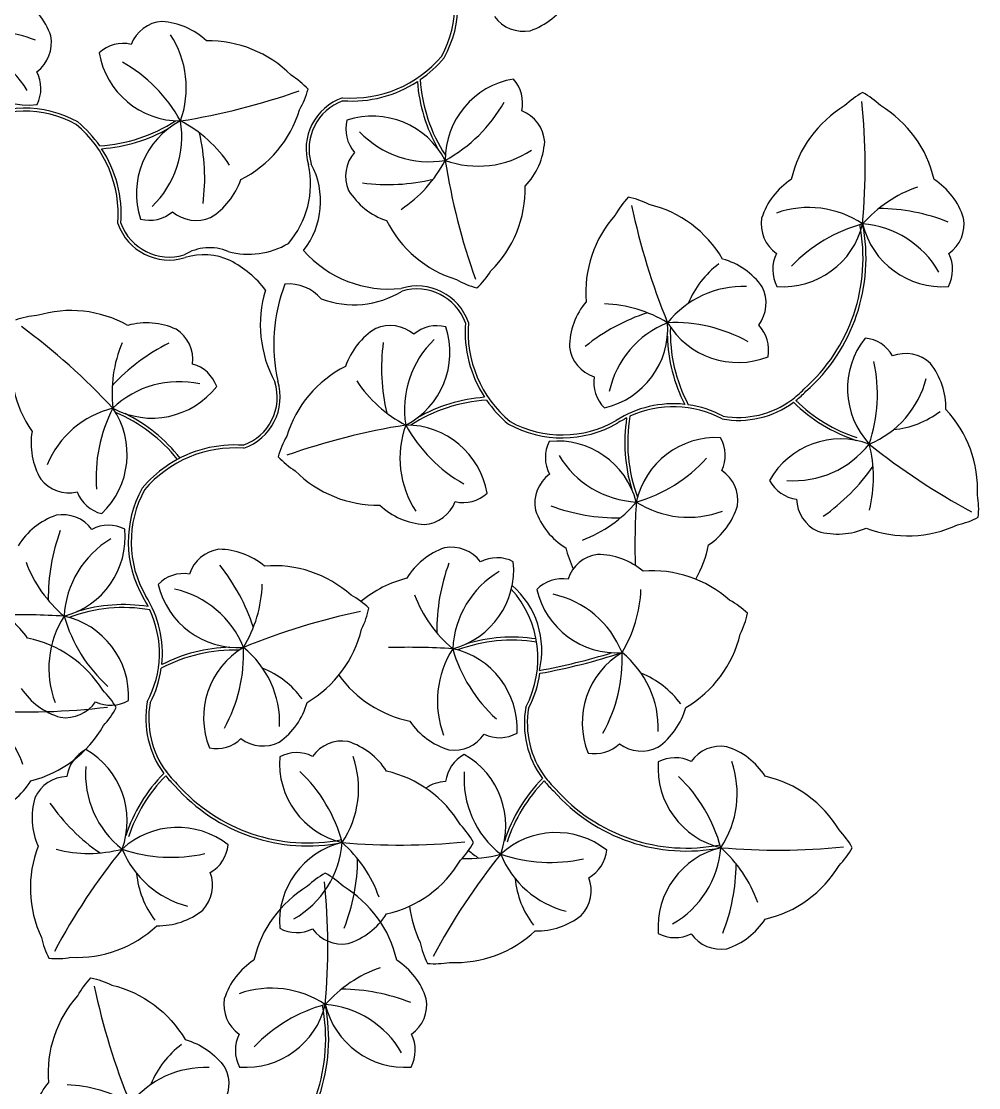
# Model space of a CAD drawing. Header units: millimetres. Extents: x 234.09 to 238.61, y 162.01 to 166.57.
# Drawn here: x 237.86 to 238.345, y 164.522 to 165.063 of the extents above; entities that cross this region are included whole.
import ezdxf

# ---------------------------------------------------------------- set-up
doc = ezdxf.new("R2010")
doc.units = ezdxf.units.MM
doc.layers.add('62', color=62, linetype='Continuous')
doc.layers.add('63', color=63, linetype='Continuous')

msp = doc.modelspace()

# ---------------------------------------------------------------- linework, layer by layer
at = {"layer": '62'}
for points in [[(237.8607145497392, 164.686270349515, 0.1274929847015296), (237.8413957145057, 164.7135949573432, 0.2362675754579557), (237.8459880330607, 164.7573876575251)], [(237.8830879532292, 164.5239361163887, -0.1274929847015296), (237.9151527738401, 164.5143601638545, -0.2362675754579557), (237.9551828334428, 164.5327036724374)]]:
    msp.add_lwpolyline(points, format="xyb", dxfattribs=at)
for centre, radius, start, end in [((237.8329923599503, 164.9611025662629), 0.09851168294050958, 69.72191682525467, 90.69785499163362), ((237.8943896617517, 165.0293056584961), 0.04919300188623967, 340.107536950255, 33.28096716578892), ((237.8211091282258, 165.0029365296294), 0.04871275869616398, 30.89633944197309, 86.90889645621147), ((237.8732990796177, 164.9755669607201), 0.07684296062908741, 28.78393014342349, 60.4870567993345), ((237.887922124045, 165.3462627095099), 0.3378349985610916, 278.9787596763568, 289.5383688515973), ((238.0379001361944, 165.0599105563542), 0.07684296062908741, 298.7839301434235, 330.4870567993345), ((237.9500279317423, 164.9894066131631), 0.3378349985610916, 355.0591473654083, 5.618756540649965), ((237.8948264570323, 165.0787947506753), 0.07903334362737476, 273.5333958323698, 303.1580830446405), ((237.8926153969138, 165.004452415046), 0.04871275869618721, 313.5770299424074, 9.589586956609368), ((237.9098269855303, 164.9534306874133), 0.06668626906901401, 33.41024721432657, 62.472698931463), ((237.8544103997255, 164.9836757483981), 0.09851168294050958, 352.4026073255845, 13.37854549196543), ((238.0667855905203, 165.0405942390581), 0.04871275869615782, 223.577029942371, 279.5895869566177), ((238.0157638628876, 165.0233826504415), 0.06668626906891936, 303.4102472143364, 332.4726989314617), ((238.0916388339704, 165.0388199742201), 0.04919300188627976, 250.1075369502719, 303.2809671658032), ((238.4085958849842, 165.0452875119269), 0.3378349985610916, 188.9787596763568, 199.5383688515973), ((238.0460089238723, 165.0787992362464), 0.09851168294050958, 262.4026073255844, 283.3785454919654), ((238.3365935653397, 164.9161684300705), 0.06668626906895037, 109.4906349033997, 138.5530866205306), ((238.5001589616515, 165.0386223123464), 0.3378349985610916, 191.7751871758342, 202.3347963510768), ((238.2592331165753, 164.9194369418495), 0.04919300188627217, 56.18792463929884, 109.3613548548093), ((238.2939056441926, 164.8696549579964), 0.09851168294050958, 68.4829950146365, 89.45893318101591), ((238.3063201773694, 164.8860383041649), 0.07684296062905625, 104.8643178324921, 136.5674444884066), ((238.2829297068306, 164.9117360759258), 0.04871275869619318, 29.65741763141721, 85.66997464564042), ((238.2414724296063, 164.9024067748813), 0.04673949724682165, 126.3929934070295, 157.9324076326494), ((238.2260098607283, 164.8794184440067), 0.04919300188627973, 88.03258886165922, 141.2060190771595), ((238.1531640444603, 164.8531732681734), 0.06668626906894479, 58.84085709594837, 87.9033088130768), ((238.2078046633358, 164.8215478912564), 0.09851168294050958, 107.9350105354682, 128.9109487018482), ((237.6591090993646, 164.6366655044461), 0.3378349985610916, 42.96179397957872, 53.52140315482144), ((238.2056989660382, 164.8649858668774), 0.04871275869618066, 111.7239690708623, 167.7365260850744), ((238.1910601864898, 164.8334708590425), 0.076842960629091, 60.82649922805523, 92.52962588396014), ((238.1029274145324, 164.8664240454515), 0.04871275869624898, 133.5770299423382, 189.5895869565516), ((237.9726029713958, 164.8744015192611), 0.06668626906900431, 157.3932815175711, 186.4557332346854), ((237.9784986288149, 164.8115445155158), 0.09851168294050958, 116.3856416288075, 137.3615797951887), ((238.1411324117206, 164.8872007120995), 0.09851168294050958, 172.4026073255844, 193.3785454919654), ((238.2172604593545, 164.8736991079624), 0.07684296062908791, 341.016925456135, 12.72005211205542), ((237.9399159684126, 164.8316111545826), 0.04871275869617767, 77.56006424554786, 133.5726212597768), ((238.0857158259157, 164.9174457730842), 0.06668626906886028, 213.4102472143259, 242.4726989314772), ((238.2712255128251, 164.8942035781415), 0.04919300188621652, 292.3405322629463, 345.5139624784825), ((237.91831586076, 164.8191907248357), 0.04919300188626879, 104.090571253495, 157.2640014690002), ((237.9746646824159, 164.8317394535123), 0.07684296062905768, 152.7669644466402, 184.4700911025495), ((238.2976520353283, 164.9025218292258), 0.04673949724682165, 275.6141437074519, 307.1535579330734), ((238.1076206874011, 164.5246137509877), 0.3378349985610916, 98.97875967635682, 109.5383688515973), ((238.1011531496944, 164.8415708020015), 0.04919300188623967, 160.107536950255, 213.2809671657889), ((238.1222437318284, 164.8953094997775), 0.07684296062901268, 208.7839301434541, 240.4870567993742), ((238.2516311658879, 164.8788122398695), 0.04871275869620136, 265.8100252549788, 321.8225822692037), ((238.5015589694966, 165.1120340167152), 0.3378349985610916, 231.2117549890257, 241.7713641642675), ((238.2254224976683, 164.8317743701953), 0.06668626906894311, 345.6432425269483, 14.70569424407524), ((238.1744336832203, 164.8679399308683), 0.04871275869622246, 210.8963394419904, 266.9088964562141), ((238.1504930543361, 164.8931259562421), 0.07684296062907148, 286.1032396430985, 317.8063662990045), ((238.210568377606, 164.8931349178901), 0.09851168294050958, 304.6356026382531, 325.6115408046333), ((238.1625504514959, 164.9097738942347), 0.09851168294050958, 249.7219168252547, 270.6978549916336), ((238.1208782044076, 164.8623483154944), 0.06668626906901888, 290.7295567140096, 319.7920084311262), ((238.5089369943512, 164.7974854132407), 0.3378349985610916, 176.2980691760258, 181.7574366465156), ((238.1982912387234, 164.8607532229206), 0.04919300188630217, 237.4268464498621, 290.600276665338), ((237.972107069709, 164.770659184476), 0.09851168294050958, 159.7219168252547, 180.6978549916336), ((237.9302731063426, 164.7587759527516), 0.04871275869620777, 120.8963394420591, 176.9088964562669), ((237.9246814909685, 164.8123314315642), 0.06668626906889925, 200.7295567140484, 229.7920084311864), ((237.8838810667307, 164.7254049726361), 0.09851168294050958, 17.93501053546825, 38.91094870184818), ((238.1691533508048, 164.7541618640235), 0.09851168294050958, 159.7219168252547, 180.6978549916336), ((238.1273193874385, 164.742278632299), 0.04871275869624435, 120.8963394420334, 176.9088964562196), ((237.9155064436477, 164.7800455915116), 0.06668626906894479, 328.8408570959484, 357.9033088130768), ((237.9273190423517, 164.7275106699336), 0.04871275869622231, 21.72396907086233, 77.73652608508502), ((238.1217277720644, 164.7958341111117), 0.06668626906893912, 200.7295567140355, 229.7920084311585), ((238.1193183232009, 164.7249173960716), 0.04871275869622231, 21.72396907086233, 77.73652608508502), ((238.1075057244969, 164.7774523176496), 0.06668626906894479, 328.8408570959484, 357.9033088130768), ((237.859818588715, 164.4242726416206), 0.3378349985610916, 86.2980691760258, 91.81338164182486), ((237.9230863983949, 164.7349183972485), 0.0491930018863381, 147.4268464498889, 200.6002766653669), ((237.9554591317163, 164.7827165816358), 0.07684296062903051, 196.1032396431073, 227.806366299028), ((238.1009554878207, 164.4330506743204), 0.3378349985610916, 101.7751871758341, 112.3347963510767), ((237.8958040345169, 164.742149449482), 0.07684296062900771, 330.8264992280675, 2.529625883994676), ((237.941751619481, 164.7071997752436), 0.04919300188621979, 358.0325888616558, 51.20601907716706), ((238.0568648698109, 164.4077753211681), 0.3378349985610916, 86.2980691760258, 91.81338164182486), ((238.1201326794907, 164.7184210767961), 0.04919300188625626, 147.4268464499458, 200.6002766654484), ((238.1525054128122, 164.7662192611833), 0.07684296062905416, 196.1032396431685, 227.8063662990943), ((238.087803315366, 164.7395561756201), 0.07684296062904841, 330.8264992280398, 2.529625883961516), ((238.1337509003302, 164.7046065013816), 0.04919300188625302, 358.0325888616575, 51.20601907719816), ((237.9647399503556, 164.6917372063656), 0.04673949724682165, 36.39299340702951, 67.9324076326494), ((238.1567392312048, 164.6891439325036), 0.04673949724682165, 36.39299340702951, 67.9324076326494), ((237.8632083478101, 165.0507250439287), 0.3378349985610916, 266.2980691760258, 276.8576783512663), ((237.9817701173238, 164.6739765193965), 0.04919300188627217, 326.1879246392988, 19.36135485480936), ((237.9411454153438, 164.681578470084), 0.04871275869615573, 175.8100252550252, 231.8225822692741), ((238.173769398173, 164.6713832455345), 0.04919300188627217, 326.1879246392988, 19.36135485480936), ((237.9483714796392, 164.6268894586024), 0.07684296062905625, 14.86431783249209, 46.5674444884066), ((238.133144696193, 164.678985196222), 0.04871275869615573, 175.8100252550252, 231.8225822692741), ((238.1403707604884, 164.6242961847404), 0.07684296062905625, 14.86431783249209, 46.5674444884066), ((237.9554680933644, 164.7226412583658), 0.09851168294050958, 214.6356026382531, 235.6115408046333), ((237.9740692514001, 164.6502799291412), 0.04871275869619318, 299.6574176314172, 355.6699746456404), ((238.0517397886374, 164.9831817042295), 0.3378349985610916, 265.0591473654083, 275.6187565406499), ((237.9785016055448, 164.5966160706322), 0.06668626906895037, 19.49063490339967, 48.55308662053061), ((238.1743671921895, 164.4316506664753), 0.3378349985610916, 141.2117549890257, 151.7713641642675), ((237.8941075456695, 164.7077871383035), 0.06668626906892196, 255.6432425270193, 284.7056942441554), ((237.9565367536159, 164.6619841231467), 0.04919300188623974, 202.3405322628815, 255.5139624784344), ((237.9360322834367, 164.7159491766173), 0.07684296062902116, 251.0169254560843, 282.7200521120004), ((238.1474673742135, 164.7200479845038), 0.09851168294050958, 231.929497664826, 235.6115408046333), ((238.1660685322493, 164.6476866552792), 0.04871275869619318, 299.6574176314172, 355.6699746456404), ((238.2437390694866, 164.9805884303676), 0.3378349985610916, 265.0591473654083, 275.6187565406499), ((238.170500886394, 164.5940227967702), 0.06668626906895037, 19.49063490339967, 48.55308662053061), ((237.9319881334707, 164.6393039917792), 0.09851168294050958, 338.4829950146366, 359.4589331810159), ((238.3663664730386, 164.4290573926133), 0.3378349985610916, 141.2117549890257, 151.7713641642675), ((238.0861068265188, 164.7051938644415), 0.066686269068886, 267.7984198559365, 284.705694244049), ((238.1280315642858, 164.7133559027554), 0.07684296062910179, 251.016925456105, 282.7200521120174), ((238.148536034465, 164.6593908492847), 0.04919300188621652, 202.3405322629463, 255.5139624784825), ((238.1239874143199, 164.6367107179173), 0.09851168294050958, 338.4829950146366, 359.4589331810159), ((237.9648550047001, 164.6355576006436), 0.04673949724682165, 185.6141437074519, 217.1535579330734), ((237.6775120568212, 164.5935278382148), 0.3378349985610916, 355.0591473654083, 5.618756540649965), ((238.1568542855493, 164.6329643267816), 0.04673949724682165, 185.6141437074519, 217.1535579330734), ((238.0640776904186, 164.5202896551222), 0.06668626906895037, 109.4906349033997, 138.5530866205306), ((238.2276430867304, 164.6427435373981), 0.3378349985610916, 191.7751871758342, 202.3347963510768), ((237.9867172416543, 164.5235581669012), 0.04919300188627217, 56.18792463929884, 109.3613548548093), ((238.0213897692715, 164.4737761830481), 0.09851168294050958, 68.4829950146365, 89.45893318101591), ((238.0338043024484, 164.4901595292166), 0.07684296062905625, 104.8643178324921, 136.5674444884066), ((238.0104138319096, 164.5158573009775), 0.04871275869619318, 29.65741763141721, 85.66997464564042), ((237.9689565546852, 164.506527999933), 0.04673949724682165, 126.3929934070295, 157.9324076326494)]:
    msp.add_arc(centre, radius, start, end, dxfattribs=at)
at = {"layer": '63'}
msp.add_line((237.9347363825362, 164.838330791044), (237.933297990148, 164.8373641309628), dxfattribs=at)
for points in [[(237.8413957145057, 164.7135949573432, 0.3676186712618786), (237.8106448535723, 164.6694539233753, 0.2440085978882282), (237.8273445708836, 164.6695583431814, 0.2877279527483541), (237.8455025248056, 164.6624492849197, 0.1746003466680678), (237.8646736425223, 164.6778673991199, 0.205225800050215), (237.9015762823027, 164.705894356092, 0.06885127168783278), (237.9080202682142, 164.7150358222815, 0.06885127168783267), (237.901187093867, 164.7238901481658, 0.2052258000502149), (237.8631072666734, 164.7502954866558, 0.1746003466680678), (237.8432875015637, 164.7648703592453, 0.2877279527483541), (237.8254538713382, 164.7569829241122, 0.2440085978882826), (237.8087652536324, 164.756365266567, 0.3676186712618786)], [(238.0503142193126, 164.5869310190733, 0.2052258000502149), (238.0230917076747, 164.6244310190733, 0.06885127168783278), (238.0140917076747, 164.6310711514908, 0.06885127168783267), (238.0050917076746, 164.6244310190733, 0.2052258000502149), (237.9778691960369, 164.5869310190733, 0.1746003466680678), (237.9628691960368, 164.5674310190733, 0.2877279527483541), (237.9703691960368, 164.5494310190733, 0.2440085978882826), (237.9706258749111, 164.5327329479952, 0.3676186712618786), (238.0140917076747, 164.5644310190733, 0.3676186712618786), (238.0575575404383, 164.5327329479952, 0.2440085978882282), (238.0578142193126, 164.5494310190733, 0.2877279527483539), (238.0653142193125, 164.5674310190733, 0.1746003466680678)], [(237.9151527738401, 164.5143601638545, -0.3676186712618786), (237.8831503686176, 164.4711179115094, -0.2440085978882282), (237.87791370705, 164.4869756805012, -0.2877279527483541), (237.8653757488997, 164.5019105258444, -0.1746003466680678), (237.8738604993409, 164.5250029274075, -0.205225800050215), (237.8886279309249, 164.5689260204713, -0.06885127168783278), (237.8952313776272, 164.5779529717933, -0.06885127168783267), (237.9058048257085, 164.5743069391282, -0.2052258000502149), (237.9429927516966, 164.5466596372604, -0.1746003466680678), (237.963136159228, 164.5325354334591, -0.2877279527483541), (237.9613600383919, 164.5131164892351, -0.2440085978882826), (237.9661068170688, 164.4971052571161, -0.3676186712618786)]]:
    msp.add_lwpolyline(points, format="xyb", close=True, dxfattribs=at)
for points in [[(237.9779487291852, 164.4750811401098, 0.04624384672955976), (237.9842443929291, 164.4806400053678, 0.2672712957735715), (238.0126200640107, 164.5641407348568, 0.2672712957735715)], [(237.9802212719525, 164.4749236318796, 0.03657829356328011), (237.9852877234174, 164.4795600018368, 0.2670599533769032), (238.0140917076747, 164.5644310190733)]]:
    msp.add_lwpolyline(points, format="xyb", dxfattribs=at)
for centre, radius, start, end in [((238.0249339082169, 165.0718671021896), 0.05495023318510808, 331.2505289221808, 29.93409064452859), ((238.0249339082169, 165.0718671021896), 0.05645023318512138, 331.1009227958392, 29.96947227239425), ((237.840559340451, 165.0438674913353), 0.03629978886312794, 18.99946188407377, 58.6155657947866), ((238.1062006668095, 165.0926502955209), 0.03629978886314181, 288.9994618841374, 328.6155657948216), ((237.9326560501063, 165.0447166362259), 0.01834576168808209, 94.43546491050948, 158.6434896075758), ((237.9288056584018, 165.0267891987947), 0.03629978886323217, 46.5429683267197, 86.15907223737946), ((238.1146049463346, 165.0763534671549), 0.01834576168808248, 216.5150445140114, 280.7230692111204), ((237.856856168817, 165.0522717708603), 0.01834576168810785, 306.5150445141184, 10.72306921109567), ((237.9116076055014, 165.0337071123838), 0.0181288362327472, 77.37487678020702, 132.2256839783014), ((237.9549408784956, 164.994324003902), 0.0588264562662386, 44.74736984214765, 91.13753502806298), ((237.863892473158, 165.0621644373521), 0.0415284717227838, 194.7682532553389, 275.5057339560016), ((237.9403645828513, 165.0540949597443), 0.04152847172279738, 189.6528001655305, 270.3902808662398), ((238.0274872549843, 165.0836781712531), 0.05953032108194423, 265.5283535265981, 320.0305030975591), ((238.0274872549844, 165.083678171253), 0.06103032108187562, 304.7162785250117, 320.1687403395076), ((237.8517336832001, 165.0290767977709), 0.01812883623271466, 332.9328501430944, 27.7836573411654), ((237.9752289551074, 165.0010521040973), 0.04080332970704598, 42.46189721379722, 58.21658271743839), ((238.0274872549843, 165.0836781712531), 0.06103032108195906, 265.8294736357827, 303.0892376087692), ((238.1411279261496, 165.0383831789396), 0.08053334362735853, 184.1567656920319, 209.7618686046476), ((238.1411279261496, 165.0383831789395), 0.07903334362737476, 183.5333958323698, 213.1580830446404), ((238.1164281352186, 164.9928450531206), 0.04152847172275535, 99.65280016554038, 180.3902808662399), ((238.0960402878581, 165.0216020304704), 0.01812883623269628, 347.3748767803091, 42.22568397849179), ((237.9658489675942, 165.0388993152674), 0.04080332970712421, 329.6226419042114, 345.3773274078429), ((238.3061037075896, 164.9911056406266), 0.04080332970704159, 118.5422849030116, 134.2969704066575), ((238.2671114576019, 164.9911056406266), 0.04080332970703933, 45.70302959334247, 61.45771509698836), ((238.0319105597912, 164.998292949086), 0.02756894105639272, 109.1958752973574, 197.0202185721438), ((238.0319105597912, 164.998292949086), 0.02606894105640119, 109.8729116503302, 197.0202185721986), ((238.3077537258264, 164.9697948258918), 0.05882645626621544, 120.8277575311916, 167.2179227171125), ((238.2654614393651, 164.9697948258917), 0.05882645626625384, 12.78207728291881, 59.17224246882967), ((237.8613425337823, 164.9626007327426), 0.05645023318512138, 61.1009227958392, 119.9694722723942), ((237.8613425337824, 164.9626007327426), 0.05495023318508491, 61.25052892225875, 119.9340906445893), ((237.9447670332048, 165.0353743433174), 0.05882645626622394, 296.7016895939026, 343.0918547797966), ((238.0380473497865, 164.9734192945005), 0.04152847172278724, 27.44894375570766, 108.1864244563505), ((238.1070498117002, 165.0005535858655), 0.01834576168803959, 4.435464910519778, 68.64348960752726), ((237.8495314647188, 164.96515407951), 0.05953032108193403, 355.528353526639, 50.03050309761691), ((237.8495314647188, 164.9651540795099), 0.06103032108200779, 34.71627852512043, 50.1687403396101), ((237.8948264570323, 165.0787947506753), 0.0805333436273674, 274.156765692032, 299.7618686046476), ((237.9597903414714, 164.9757141743122), 0.04152847172278724, 117.4489437557076, 198.1864244563505), ((238.0426462562249, 165.0083689457987), 0.01812883623271739, 165.6135406434564, 220.4643478416429), ((237.8495314647188, 164.9651540795101), 0.06103032108195763, 355.8294736357029, 33.08923760868029), ((238.0891223742689, 165.00440397757), 0.03629978886320447, 316.5429683268637, 356.1590722375137), ((238.0427404160198, 164.9846152562021), 0.01834576168805182, 139.1957350142898, 203.4037597114233), ((237.9606735628862, 164.9805420648729), 0.0459079425938443, 319.0793120291966, 12.1741011502365), ((237.971504790381, 164.9717972506368), 0.04018237077310405, 321.7498396179849, 28.00096980046415), ((237.9368176547958, 164.9944616803429), 0.03629978886321031, 301.6801523843093, 341.2962562949754), ((238.2699548010303, 164.9522369247351), 0.03629978886322735, 122.6233560158144, 162.2394599264784), ((238.3032603641612, 164.9522369247351), 0.03629978886319418, 17.76054007354217, 57.37664398424221), ((238.0567948558171, 164.9963919811762), 0.03629978886318254, 211.6801523844944, 251.2962562951881), ((238.0566571793763, 164.9782687574763), 0.0588264562662689, 314.7473698421184, 1.137535028020644), ((238.1970671455472, 164.9454547210042), 0.04080332970688794, 135.9362286194644, 151.6909141231165), ((238.1598579358021, 164.9337983807019), 0.04080332970715376, 63.09697330981297, 78.85165881344757), ((237.9248406901732, 164.9803130807506), 0.0181288362327068, 255.613540643587, 310.4643478417454), ((237.9485943797697, 164.9804072405456), 0.01834576168805623, 229.1957350144776, 293.4037597114233), ((238.1646540230776, 164.9129688120149), 0.05882645626620042, 30.17602099938681, 76.56618618530106), ((237.9349166868859, 164.9695773843169), 0.02756894105640662, 199.1958752972737, 287.0202185721438), ((237.9349166868858, 164.9695773843169), 0.02606894105640113, 199.8729116503302, 287.0202185721986), ((238.0977075187918, 164.9884426027671), 0.05882645626624287, 206.7016895938469, 253.0918547797569), ((238.2050123650056, 164.9256116649742), 0.05882645626629193, 138.2217012476187, 184.6118664335322), ((238.2534800686337, 164.9602868763865), 0.01834576168808586, 170.5158525997112, 234.7238772966584), ((238.2462315141179, 164.9700250942177), 0.04152847172280092, 265.7331878546019, 346.470668555297), ((238.1984225982658, 164.9429151558327), 0.08838417490859907, 311.3034229359656, 11.15844322738735), ((238.1984225982657, 164.9429151558326), 0.08988417490860295, 311.3486321275645, 11.15844322739654), ((238.3269836510736, 164.9700250942177), 0.04152847172281817, 193.5293314446892, 274.2668121453981), ((238.3197350965578, 164.9602868763864), 0.01834576168803553, 305.2761227034954, 9.484147400573427), ((237.975275688764, 164.9842498887371), 0.0392993525526231, 254.5876626053244, 300.7384805298505), ((237.9553494930909, 164.9239176801249), 0.02436666524503683, 67.09948699087896, 121.6950167749763), ((237.9525609424526, 164.9140615467161), 0.03068631625300543, 64.30649454393291, 108.1806730706777), ((238.0461476050902, 164.9844197801661), 0.05711991415285161, 221.0335615672967, 276.4421352256567), ((238.259102868709, 164.9372080819026), 0.01812883623271993, 153.4552644692197, 208.3060716673548), ((238.3141122964825, 164.9372080819026), 0.01812883623273422, 331.6939283325266, 26.54473553059958), ((237.941531651873, 164.8941746456881), 0.05340498230489375, 37.65066234863016, 62.89374699218807), ((238.205973233748, 164.9075134075073), 0.03629978886319919, 35.15448379006051, 74.77058770072499), ((238.0633852795714, 164.9579806808643), 0.04080332970706675, 312.4618972140951, 328.2165827177365), ((238.0723899971318, 164.899308347919), 0.08448172647753964, 158.8747726276792, 192.757130848551), ((237.9957652446535, 164.9086899922389), 0.0211786400092643, 40.1925161119772, 95.90644088166248), ((238.0606261245603, 164.9012990761807), 0.02756894105642063, 19.19587529735742, 107.0202185722026), ((238.1012324907417, 164.9673606683777), 0.04080332970710265, 239.622641904263, 255.3773274079008), ((238.2192881565222, 164.9201202056991), 0.01834576168808456, 322.670066419866, 26.87809111684642), ((238.0409627543731, 164.9090842847082), 0.05982972588687197, 162.7795263723648, 208.8513375963905), ((238.0285295912421, 164.9661011423546), 0.04678235869091093, 249.2345061419383, 301.5318942244334), ((238.0606261245603, 164.9012990761807), 0.02606894105644195, 19.87291165033019, 107.0202185721712), ((238.1741906696586, 164.8975570449499), 0.03629978886311371, 140.0172997323139, 179.6334036430076), ((237.8704187778165, 164.8730826545397), 0.04080332970711834, 93.60567620748479, 109.3603617111356), ((237.8851253878523, 164.8575717227141), 0.05882645626622104, 60.68472389710007, 107.0748890830275), ((237.9234935798805, 164.8738480997452), 0.03629978886316809, 65.66318668774356, 105.2792905984153), ((237.9285649954273, 164.8914690893167), 0.01834576168804504, 353.1787693175086, 57.38679401463153), ((238.0587251566504, 164.8764147801548), 0.03629978886316015, 121.6801523844372, 161.2962562951028), ((238.0469484316765, 164.890469219952), 0.01834576168805623, 49.19573501447757, 113.4037597115454), ((238.0357524699747, 164.8951622861854), 0.04152847172286291, 297.4489437556534, 18.18642445627627), ((238.070702121273, 164.890563379747), 0.01812883623275869, 75.61354064348994, 130.4643478415555), ((238.1460113467273, 164.9057223809876), 0.06103032108191655, 175.8294736357798, 213.0892376087575), ((238.1460113467273, 164.9057223809876), 0.05953032108193403, 175.5283535266358, 230.0305030976169), ((238.1462346087554, 164.9074399581966), 0.04152847172282231, 283.1271315711165, 3.864612271748294), ((238.2232941065353, 164.9315799959933), 0.04152847172282898, 210.923275161199, 291.6607558618589), ((238.2680631565168, 164.9055121472348), 0.07903334362737476, 178.1554729827922, 207.8524992252157), ((238.2208216493298, 164.896415880454), 0.01812883623275573, 349.0878720490305, 43.9386792471874), ((237.9134778129399, 164.8889528872204), 0.05882645626625417, 168.7304041453578, 215.1205693312525), ((238.2680631565169, 164.9055121472348), 0.08053334362740815, 181.5516874228121, 207.1095830708992), ((238.3204818583159, 164.876824992026), 0.0415284717228272, 141.8857954782338, 222.6232761789237), ((238.2860574177373, 164.8844135331993), 0.0181288362327451, 29.60787209301151, 84.45867929119015), ((238.1560628429924, 164.9003139325947), 0.01834576168811692, 187.9097963160073, 252.1178210129193), ((238.3083567142474, 164.8762289128254), 0.01834576168801614, 46.66846022310084, 110.8764849202196), ((237.9419201359423, 164.8718250862282), 0.01812883623267897, 19.59657494664337, 74.4473821449076), ((238.0507757782414, 164.8355021171801), 0.05882645626626203, 116.7016895938839, 163.0918547798086), ((238.2924948936612, 164.8670299358812), 0.03629978886319749, 358.7759636394529, 38.39206755011372), ((237.963632251655, 164.8725835114116), 0.0260689410563887, 289.8729116502103, 17.02021857210902), ((237.963632251655, 164.8725835114116), 0.02756894105640662, 289.1958752972737, 17.02021857214383), ((238.1683276963869, 164.8799713662195), 0.01812883623271315, 170.849208185784, 225.7000153838958), ((237.926198546951, 164.903375992806), 0.04152847172279307, 241.4319780589118, 322.1694587595752), ((238.2236247832748, 164.9077017067522), 0.04550093668443533, 306.1480694052173, 316.7388332637224), ((238.2236247832751, 164.9077017067521), 0.0470009366841694, 308.2723067717702, 316.6516983468774), ((238.1007163544138, 164.7920817098223), 0.07903334362737476, 93.5333958323698, 123.1580830446404), ((238.1007163544139, 164.7920817098223), 0.08053334362740106, 94.15676569202977, 119.7618686046326), ((238.1460113467273, 164.9057223809875), 0.06103032108187562, 214.7162785250116, 230.1687403395076), ((238.1906128741907, 164.8152529675437), 0.0538699570652498, 83.85703604749914, 122.5604692327399), ((238.1906128741907, 164.8152529675436), 0.0538699570653105, 62.14658302022368, 81.91896062123725), ((238.2236247832749, 164.9077017067521), 0.04700093668432863, 259.7812178972773, 306.4255009688055), ((238.2236247832749, 164.907701706752), 0.04550093668424837, 260.0740117264889, 306.4255009688649), ((238.3081617005932, 164.9271441165099), 0.08053334362737476, 225.3179020095395, 251.9948639172868), ((238.3081617005932, 164.9271441165099), 0.07903334362737476, 225.4701596413571, 251.9948639172868), ((237.8720629325098, 164.8434573573744), 0.0415284717228118, 313.6358344687222, 34.37331516941844), ((237.8770352056689, 164.791891117694), 0.07903334362737476, 38.31667948422161, 67.14111734786344), ((237.8770352056689, 164.791891117694), 0.08053334362737476, 38.11605587378959, 63.74490290783515), ((238.246477337489, 164.8494633637284), 0.07903334362737476, 170.3158767885137, 200.4773925443092), ((238.1906128741907, 164.8152529675437), 0.05236995706524912, 61.89165897187256, 114.891601896402), ((238.2860238026458, 164.8258575714866), 0.05882645626621461, 356.9803651547662, 43.37053034069643), ((238.0551782285949, 164.8167815007533), 0.04152847172279738, 9.652800165530534, 90.39028086623985), ((238.1342002776639, 164.908275727755), 0.05645023318512138, 241.1009227958392, 299.9694722723943), ((238.1342002776638, 164.908275727755), 0.05495023318512185, 241.2505289222411, 299.9340906445671), ((238.1906128741906, 164.8152529675436), 0.0523699570653015, 116.8999784725263, 122.5975698407169), ((238.246477337489, 164.8494633637284), 0.08053334362737476, 171.0757552307897, 197.0811781042817), ((237.9011657853183, 164.8491351451371), 0.03629978886326578, 170.5260026300202, 210.14210654067), ((238.0296938438518, 164.8319771452302), 0.04080332970695553, 149.622641904142, 165.3773274077825), ((238.2123835975196, 164.8104580119156), 0.04152847172276768, 86.97210966518661, 167.7095903659477), ((238.1988056962633, 164.8429890534569), 0.01812883623268984, 334.6941862799054, 29.54499347816771), ((237.9680555564619, 164.7871982892445), 0.05953032108193403, 85.52835352663898, 140.0305030976169), ((237.9680555564619, 164.7871982892446), 0.06103032108191655, 85.82947363577979, 123.0892376087575), ((238.1438091282461, 164.8417996627267), 0.01812883623275262, 152.9328501431558, 207.7836573412218), ((238.1316503382882, 164.8087120231455), 0.04152847172279467, 14.76825325539575, 95.50573395605448), ((238.2755043088723, 164.8097584007232), 0.04152847172283758, 69.68193906830221, 150.4194197689806), ((238.0203138563388, 164.8698243564004), 0.04080332970716111, 222.4618972139739, 238.2165827176154), ((237.9680555564619, 164.7871982892444), 0.06103032108206435, 124.7162785249862, 140.1687403394923), ((237.8841481319026, 164.8423074074917), 0.01834576168807201, 218.4184992136613, 282.6265239106928), ((238.0406019329505, 164.8765524565955), 0.05882645626617831, 224.7473698421474, 271.1375350280638), ((238.1386866426291, 164.8186046896373), 0.01834576168804821, 126.5150445140906, 190.7230692111204), ((238.2049261818716, 164.8200372280081), 0.01834576168803136, 351.7547744101997, 55.96279910734338), ((238.2554181139265, 164.8387268808162), 0.01812883623270373, 207.8465359561663, 262.6973431543725), ((237.9706089032293, 164.7990093583081), 0.05645023318508017, 151.100922795915, 209.9694722724534), ((237.9706089032292, 164.799009358308), 0.05495023318504236, 151.2505289221594, 209.9340906445123), ((237.9050422366711, 164.8310077162819), 0.01812883623268095, 201.3579110833961, 256.208718281614), ((238.0628867613398, 164.8261598242717), 0.01834576168808209, 274.4354649105094, 338.6434896074517), ((238.0839352059447, 164.8371693481138), 0.0181288362327472, 257.374876780207, 312.2256839783014), ((238.2714538048423, 164.821202519134), 0.01834576168805747, 181.4287303271082, 245.6367550241933), ((238.3046419784075, 164.8153581945456), 0.04080332970709914, 354.6948925266348, 10.44957803029253), ((238.0667371530444, 164.8440872617029), 0.03629978886323217, 226.5429683267197, 266.1590722373795), ((238.1549834709952, 164.8270089691624), 0.036299788863196, 198.9994618841791, 238.6155657948567), ((238.1882812481621, 164.8277290880521), 0.03629978886318215, 303.8622778264476, 343.4783817371275), ((237.8893421446367, 164.7782261649767), 0.03629978886318212, 108.9994618841155, 148.6155657947642), ((237.8809378651116, 164.7945229933428), 0.01834576168804821, 36.51504451409065, 100.7230692111204), ((238.3263599900647, 164.847742195669), 0.04080332970699299, 281.8556372168273, 297.6103227204765), ((237.8710451986198, 164.8015592976838), 0.0415284717228359, 284.7682532553807, 5.505733955995935), ((237.904132838201, 164.7894005077258), 0.01812883623273322, 62.93285014327576, 117.7836573414038), ((238.2739442686382, 164.8393688649199), 0.03629978886321831, 253.9131476971041, 293.5292516077587), ((238.3095798777802, 164.8609823322457), 0.05882645626623298, 248.9346849065299, 295.3248500924333), ((237.9626471080689, 164.7771467929796), 0.0183457616880096, 97.90979631591208, 162.117821013091), ((237.9598902204241, 164.7590189663132), 0.03629978886319897, 50.0172997323056, 89.63340364300846), ((238.0863884257325, 164.7617288445241), 0.03629978886322244, 108.9994618840936, 148.6155657947418), ((238.0779841462075, 164.7780256728902), 0.01834576168804821, 36.51504451409065, 100.7230692111204), ((238.1931531889579, 164.8102724450483), 0.05882645626623767, 194.0209990935161, 205.0182728217132), ((238.1546463889181, 164.7745535191175), 0.01834576168806326, 97.90979631589374, 162.1178210130051), ((238.1518895012733, 164.7564256924512), 0.03629978886319897, 50.01729973234882, 89.63340364300846), ((238.15087078932, 164.8093580190032), 0.05882645626626304, 330.2450145217018, 348.456844527776), ((237.9879448404485, 164.7281972709664), 0.05882645626621037, 48.22170124765299, 94.61186643358027), ((238.0680914797157, 164.7850619772312), 0.04152847172282503, 284.7682532553239, 5.505733955995935), ((238.1011791192969, 164.7729031872733), 0.01812883623273322, 62.93285014327576, 117.7836573414038), ((237.9423045416938, 164.764881939585), 0.01812883623271315, 80.84920818578402, 135.7000153838958), ((238.1799441212977, 164.7256039971044), 0.05882645626621037, 48.22170124765299, 94.61186643358027), ((237.9697731336709, 164.7869750272164), 0.04152847172277691, 193.1271315710019, 273.8646122716935), ((238.0696519016184, 164.7235591265616), 0.0588264562661963, 104.0209990935261, 129.6115125837646), ((238.0804314913574, 164.7441147288516), 0.04343890247964981, 346.4088488244491, 49.17903631471909), ((238.134303822543, 164.762288665723), 0.01812883623268337, 80.84920818576259, 135.7000153839923), ((237.8775861430179, 164.7425967617812), 0.05236995706532446, 26.89997847256791, 32.59756984075615), ((237.877586143018, 164.7425967617812), 0.05386995706524068, 353.8570360475893, 32.56046923284077), ((238.0077878964785, 164.7361424904246), 0.04080332970701786, 45.93622861963098, 61.69091412328276), ((238.0695854238671, 164.7400034879192), 0.05236995706529257, 331.8916589718945, 42.14088049544217), ((238.1617724145201, 164.7843817533545), 0.04152847172277978, 193.1271315710592, 273.8646122717523), ((237.9117965392027, 164.6867322984829), 0.07903334362737476, 80.3158767885137, 110.4773925443092), ((237.9117965392027, 164.6867322984829), 0.08053334362742236, 81.07575523083179, 107.08117810432), ((237.9961315561762, 164.7733517001698), 0.04080332970714552, 333.0969733098664, 348.8516588135063), ((238.1997871773276, 164.7335492165626), 0.04080332970713627, 45.93622861945892, 61.69091412310033), ((237.8727911873899, 164.7208260384522), 0.04152847172281025, 356.9721096651897, 77.70959036590274), ((237.8775861430179, 164.7425967617812), 0.05236995706528778, 331.8916589718534, 24.89160189638234), ((238.1881308370256, 164.7707584263078), 0.04080332970698645, 333.096973309758, 348.8516588134013), ((237.9753019874892, 164.7685556128943), 0.05882645626624189, 300.1760209994018, 346.5661861853108), ((238.1088428202985, 164.6702349780304), 0.07903334362737476, 80.93339062822845, 110.4773925443092), ((238.1088428202985, 164.6702349780304), 0.08053334362737476, 81.3010239350907, 107.0811781042817), ((238.1673012683383, 164.7659623390323), 0.05882645626625179, 300.176020999345, 346.5661861852703), ((237.9678453227091, 164.665146479455), 0.07903334362737476, 88.15547298279228, 117.8524992252157), ((237.967845322709, 164.6651464794551), 0.08053334362727915, 91.55168742278428, 117.1095830708728), ((237.9939131714676, 164.7099155294365), 0.04152847172278936, 120.923275161199, 201.6607558618807), ((238.0698374684857, 164.7043287179997), 0.041528471722808, 356.9721096652484, 77.70959036590274), ((238.0673598276946, 165.0402067641671), 0.3112507508159493, 280.2329955496342, 287.2239850399679), ((238.0673598276946, 165.0402067641671), 0.3127507508159493, 280.2329955496342, 288.1091129944078), ((238.1859124523168, 164.7073222555745), 0.04152847172278936, 120.923275161199, 201.6607558618807), ((237.8775861430179, 164.7425967617812), 0.0538699570653165, 332.1465830201836, 351.9189606211924), ((238.0687374755735, 164.7658415261994), 0.05882645626628022, 215.7283748171741, 258.4568445276947), ((238.0695854238672, 164.7400034879194), 0.05386995706525005, 332.1465830200399, 351.918960621045), ((237.8900622635264, 164.7449283878098), 0.03629978886318215, 213.8622778264475, 253.4783817371275), ((237.8823704034824, 164.7282834541003), 0.01834576168804358, 261.7547744099361, 325.962799107084), ((237.9053222289312, 164.7344039397086), 0.01812883623272837, 244.694186279963, 299.5449934781013), ((237.9700348822263, 164.709584852697), 0.04700093668423716, 169.7812178973099, 216.4255009688672), ((237.9700348822264, 164.709584852697), 0.04550093668433236, 170.0740117265074, 216.4255009688444), ((237.9698465829816, 164.7272364022239), 0.03629978886318046, 305.1544837899117, 344.7705877005774), ((238.1620341630755, 164.706991578835), 0.04700093668427911, 169.7812178973192, 216.4255009688781), ((238.1620341630755, 164.706991578835), 0.04550093668433236, 170.0740117265074, 216.4255009688444), ((238.1618458638308, 164.7246431283618), 0.03629978886315806, 305.1544837900055, 344.7705877007073), ((238.0871085446223, 164.7284310673573), 0.03629978886318215, 213.8622778264475, 253.4783817371275), ((238.0794166845782, 164.7117861336478), 0.01834576168803136, 261.7547744101997, 325.9627991072689), ((238.102368510027, 164.7179066192562), 0.01812883623272837, 244.694186279963, 299.5449934781013), ((237.9587490559283, 164.7123879866421), 0.01812883623272615, 259.0878720488981, 313.9386792470904), ((237.9824533811733, 164.7139214794497), 0.01834576168800851, 232.6700664198912, 296.8780911169669), ((238.0226200518608, 164.6797295673382), 0.01834576168805084, 80.5158525995579, 144.7238772965815), ((238.0145701002095, 164.6632548349416), 0.03629978886315554, 32.62335601588702, 72.239459926586), ((238.1507483367774, 164.70979471278), 0.01812883623269546, 259.0878720490049, 313.9386792471839), ((238.1744526620225, 164.7113282055877), 0.01834576168806581, 232.6700664198912, 296.8780911170253), ((238.21461933271, 164.6771362934762), 0.01834576168805084, 80.5158525995579, 144.7238772965815), ((238.2065693810586, 164.6606615610797), 0.03629978886313255, 32.62335601583035, 72.23945992650138), ((237.9010600562905, 164.6777915220453), 0.01812883623274143, 117.8465359561034, 172.697343154256), ((237.8720915761976, 164.6577053270996), 0.0415284717227828, 339.6819390683369, 60.41941976903172), ((238.032358269692, 164.686978121854), 0.04152847172284661, 175.7331878545476, 256.4706685551826), ((237.9995412573769, 164.6741067672629), 0.01812883623270087, 63.45526446934021, 118.3060716674734), ((238.0930593371397, 164.6751982481834), 0.01812883623272364, 117.8465359562855, 172.6973431543896), ((238.0640908570467, 164.6551120532376), 0.0415284717227828, 339.6819390683369, 60.41941976903172), ((238.1915405382261, 164.6715134934009), 0.01812883623277715, 63.45526446946063, 118.3060716675281), ((238.2243575505411, 164.684384847992), 0.04152847172280092, 175.7331878546019, 256.470668555297), ((237.8835356946082, 164.6617558311296), 0.0183457616880564, 91.42873032697507, 155.6367550240171), ((237.9894772919842, 164.6250479353786), 0.08053334362737476, 135.3179020095395, 161.9948639172868), ((237.9894772919842, 164.6250479353786), 0.07903334362737476, 135.4701596413571, 161.9948639172868), ((237.9700348822264, 164.7095848526968), 0.0470009366841958, 218.272306771811, 226.651698346913), ((237.9700348822262, 164.709584852697), 0.04550093668422878, 216.1480694054074, 226.7388332639202), ((238.032128001366, 164.6254559101455), 0.05882645626625205, 30.82775753117033, 77.21792271708121), ((238.1814765728334, 164.6224546615166), 0.08053334362737476, 135.3179020095395, 161.9948639172868), ((238.1620341630754, 164.706991578835), 0.04550093668422878, 216.1480694054074, 226.7388332639202), ((238.2241272822152, 164.6228626362835), 0.05882645626625205, 30.82775753117033, 77.21792271708121), ((238.005248331307, 164.7347870377061), 0.0898841749086068, 221.3486321275262, 281.1584432273751), ((238.005248331307, 164.7347870377062), 0.08838417490862721, 221.3034229359864, 281.158443227382), ((238.0755349754575, 164.6591625572676), 0.01834576168805747, 91.4287303271082, 124.8829698648046), ((238.1814765728334, 164.6224546615166), 0.07903334362737476, 135.4701596413571, 161.9948639172868), ((238.1620341630752, 164.7069915788351), 0.04700093668414636, 218.2723067723219, 226.6516983474295), ((238.1972476121562, 164.7321937638442), 0.08838417490859907, 221.3034229359657, 281.1584432273549), ((237.9017020403941, 164.6592653673337), 0.0362997888632065, 163.9131476971688, 203.5292516078473), ((238.1972476121562, 164.7321937638442), 0.0898841749086068, 221.3486321275262, 281.1584432273751), ((237.9391581675003, 164.6127277776559), 0.04152847172279366, 51.88579547819754, 132.6232761788804), ((238.0534388161009, 164.6271059283823), 0.04080332970704159, 28.54228490301164, 44.29697040665752), ((238.1311574483495, 164.610134503794), 0.04152847172279366, 51.88579547819754, 132.6232761789237), ((238.2454380969501, 164.6245126545203), 0.04080332970704159, 28.54228490301164, 44.29697040665752), ((238.032358269692, 164.6062259848983), 0.0415284717227867, 103.5293314447602, 184.2668121453981), ((238.0534388161009, 164.66609817837), 0.04080332970703933, 315.7030295933425, 331.4577150969884), ((237.92331550772, 164.6236297581917), 0.05882645626623298, 158.9346849065299, 205.3248500924333), ((237.9467467086736, 164.6471522182347), 0.01812883623272404, 299.6078720928944, 354.458679291043), ((238.1387459895228, 164.6445589443727), 0.01812883623272404, 299.6078720928944, 354.458679291043), ((238.2243575505412, 164.6036327110363), 0.04152847172282815, 103.5293314447464, 184.2668121453938), ((238.2454380969501, 164.663504904508), 0.04080332970703933, 315.7030295933425, 331.4577150969884), ((238.032128001366, 164.6677481966068), 0.05882645626625384, 282.7820772829188, 329.1722424688297), ((237.9385620882996, 164.6248529217244), 0.01834576168801789, 316.6684602232891, 20.87648492034398), ((238.2241272822152, 164.6651549227448), 0.05882645626625384, 282.7820772829188, 329.1722424688297), ((238.1305613691488, 164.6222596478625), 0.0183457616880764, 316.6684602230953, 20.87648492017212), ((238.1153147885693, 164.6210364843296), 0.05882645626629034, 186.5007861911774, 205.3248500923602), ((237.9293631113555, 164.6407147423107), 0.03629978886315487, 268.7759636394515, 308.3920675501555), ((238.0145701002095, 164.6299492718106), 0.03629978886316817, 287.760540073414, 327.3766439841129), ((238.1213623922046, 164.6381214684487), 0.03629978886319749, 268.7759636394529, 308.3920675501137), ((237.8881907469609, 164.6471858333261), 0.05882645626625493, 266.9803651548099, 313.3705303407266), ((237.999541257377, 164.6190973394893), 0.0181288362327169, 241.6939283323441, 296.5447355305393), ((238.2065693810586, 164.6273559979486), 0.03629978886314057, 287.7605400734986, 327.3766439841696), ((237.9100753711435, 164.6068496459072), 0.04080332970715989, 191.8556372167781, 207.6103227204186), ((238.0226200518608, 164.613474539414), 0.01834576168807034, 215.2761227034185, 279.4841474004421), ((238.0801900278101, 164.6445925594641), 0.05882645626625717, 266.9803651547683, 313.3705303406679), ((238.1915405382261, 164.6165040656273), 0.01812883623273422, 241.6939283325266, 296.5447355306598), ((238.21461933271, 164.6108812655521), 0.01834576168812976, 215.2761227034503, 279.4841474004202), ((238.1020746519925, 164.6042563720453), 0.04080332970702803, 191.8556372170617, 207.6103227207165), ((237.8776913700198, 164.6285676575644), 0.04080332970714159, 264.6948925266403, 280.4495780302817), ((238.069690650869, 164.6259743837023), 0.0408033297070103, 264.6948925266833, 280.4495780303142)]:
    msp.add_arc(centre, radius, start, end, dxfattribs=at)

doc.saveas('drawing.dxf')
